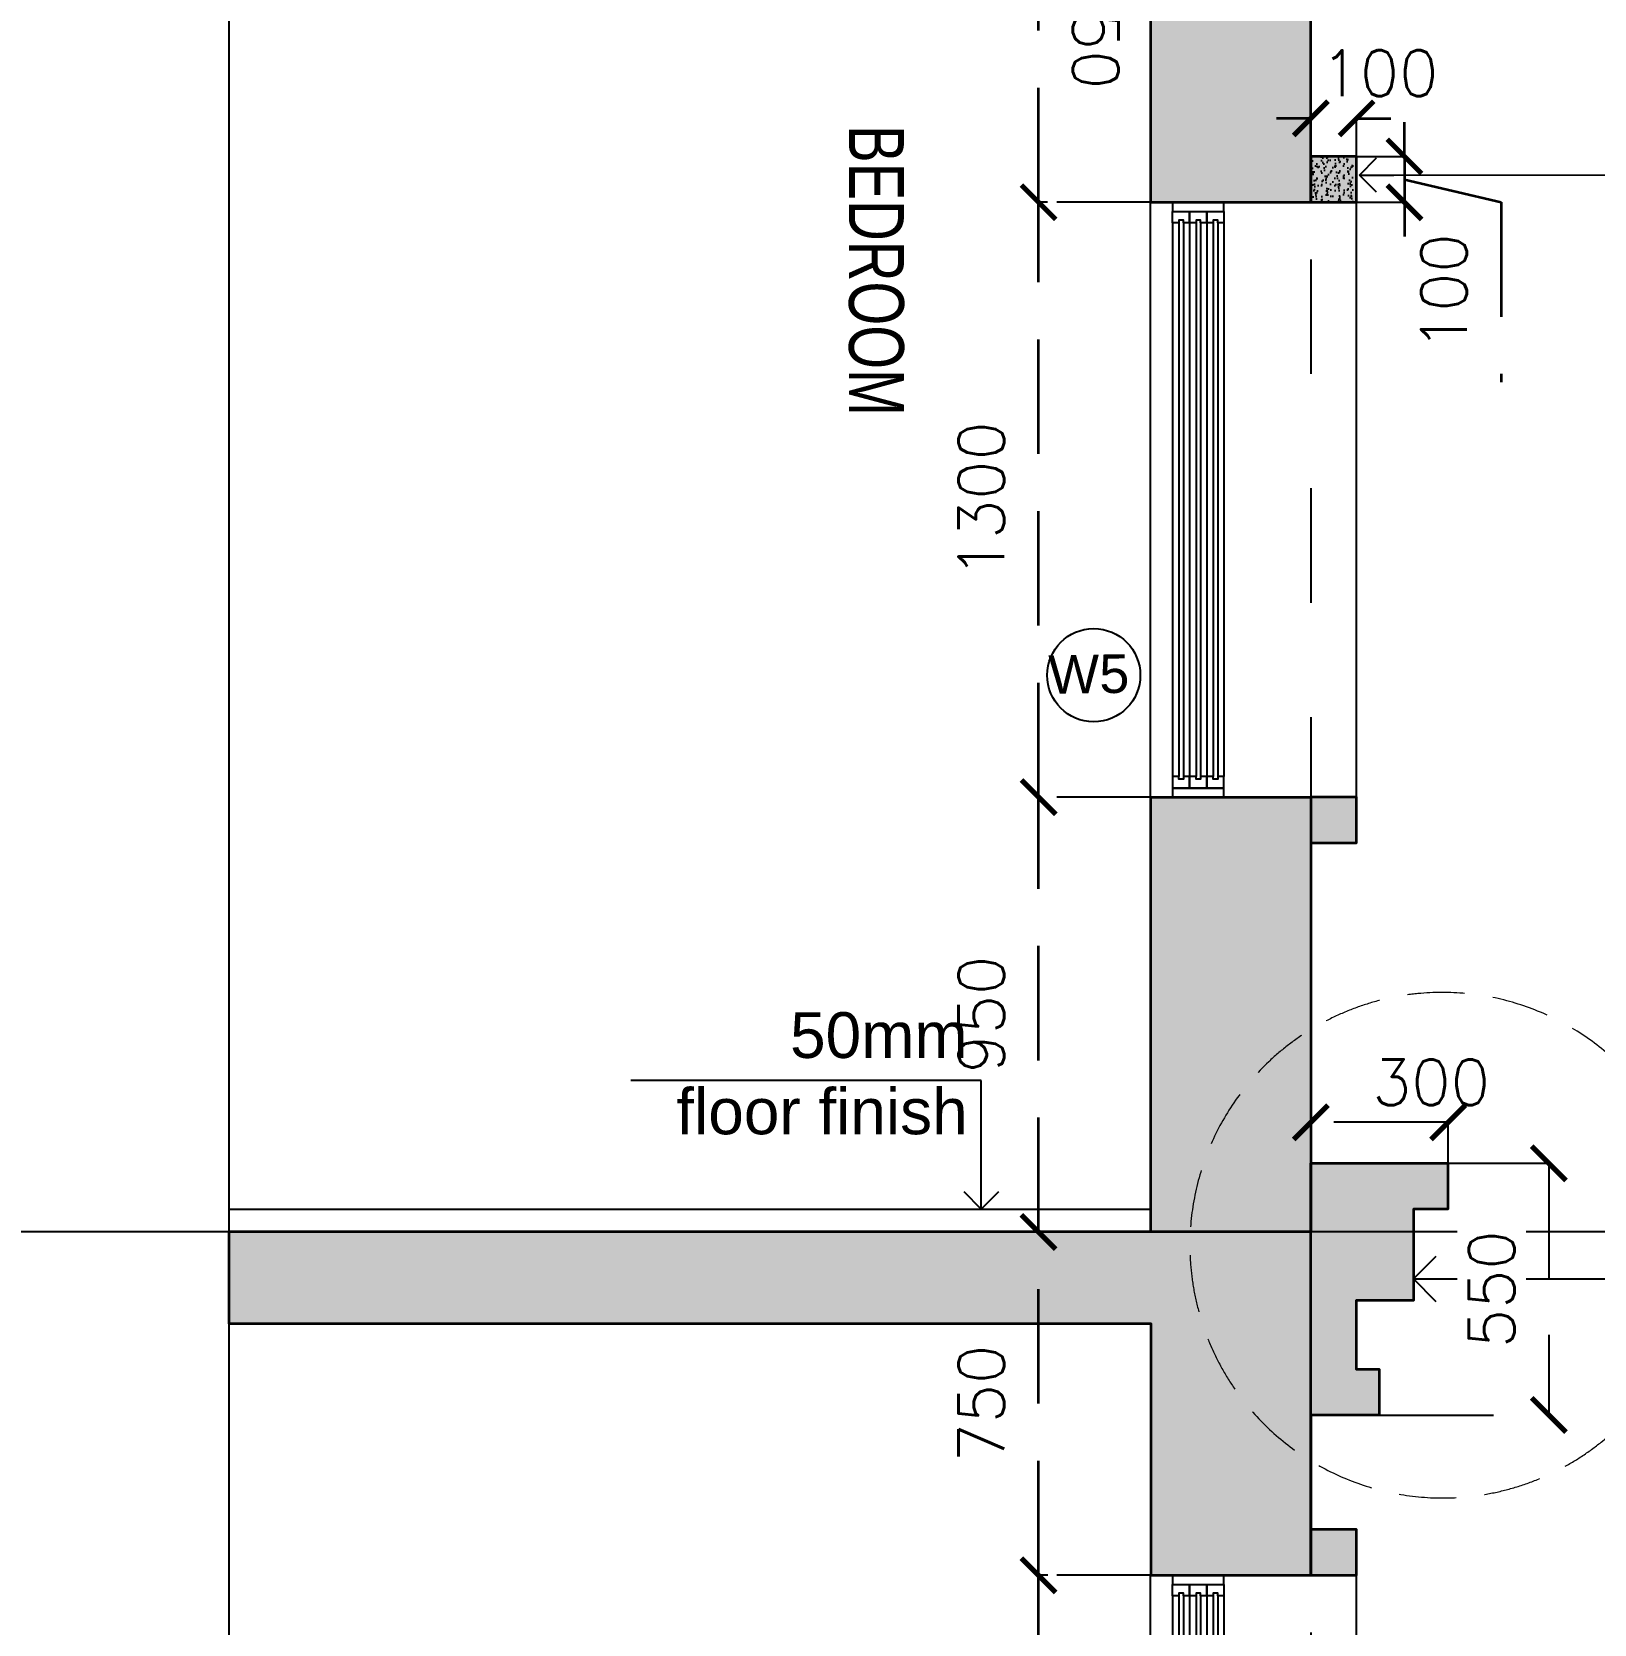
# Model space of a CAD drawing. Header units: millimetres. Extents: x 1066295 to 1300022, y -5734212 to -5454663.
# Drawn here: x 1225820 to 1229234, y -5671850 to -5668371 of the extents above; entities that cross this region are included whole.
import ezdxf
from ezdxf.enums import TextEntityAlignment as Align

# ---------------------------------------------------------------- set-up
doc = ezdxf.new("R2010")
doc.units = ezdxf.units.MM
doc.header["$LTSCALE"] = 1000
doc.header["$MEASUREMENT"] = 0
for name, pattern in [('AUDIT_D_120904163729-0', [0]), ('T9_PROFILE SECTIONS$0$HIDDEN', [0.375, 0.25, -0.125]), ('T9_PROFILE SECTIONS$0$HIDDEN2', [0.1875, 0.125, -0.0625]), ('T9_PROFILE SECTIONS$0$T10(T7 IS SIMILAR BUT MIRROR) - DIMENSION & TEXTING$0$HIDDEN', [0.375, 0.25, -0.125]), ('T9_PROFILE SECTIONS$0$T8_PROFILE SECTIONS$0$AUDIT_D_120904163729-0', [0]), ('T9_PROFILE SECTIONS$0$T8_PROFILE SECTIONS$0$HIDDEN', [0.375, 0.25, -0.125]), ('T9_PROFILE SECTIONS$0$T8_PROFILE SECTIONS$0$PHANTOM2', [1.25, 0.625, -0.125, 0.125, -0.125, 0.125, -0.125])]:
    doc.linetypes.add(name, pattern=pattern)
doc.layers.get('0').update_dxf_attribs({"linetype": 'AUDIT_D_120904163729-0'})
for name, color, linetype, lineweight in [('T9_PROFILE SECTIONS$0$A-DIMENSION', 2, 'Continuous', 35), ('T9_PROFILE SECTIONS$0$R0-18-10-2014-T1-1st Podium Floor Plan$0$Text', 7, 'Continuous', 0), ('T9_PROFILE SECTIONS$0$T8_PROFILE SECTIONS$0$A-DIMENSION', 2, 'Continuous', 35), ('T9_PROFILE SECTIONS$0$T8_PROFILE SECTIONS$0$A-SLAB', 3, 'Continuous', 35), ('T9_PROFILE SECTIONS$0$T8_PROFILE SECTIONS$0$a-Text', 4, 'Continuous', 0), ('T9_PROFILE SECTIONS$0$T8_PROFILE SECTIONS$0$R0-18-10-2014-T1-1st Podium Floor Plan$0$Text', 7, 'Continuous', 0)]:
    doc.layers.add(name, color=color, linetype=linetype, lineweight=lineweight)
for name, color, linetype in [('T9_PROFILE SECTIONS$0$LEVEL', 7, 'Continuous'), ('T9_PROFILE SECTIONS$0$T10(T7 IS SIMILAR BUT MIRROR) - DIMENSION & TEXTING$0$A-DIMENSIONS', 2, 'T9_PROFILE SECTIONS$0$T10(T7 IS SIMILAR BUT MIRROR) - DIMENSION & TEXTING$0$HIDDEN'), ('T9_PROFILE SECTIONS$0$T8_PROFILE SECTIONS$0$A-BUILDING LINE TURNS HERE', 252, 'T9_PROFILE SECTIONS$0$T8_PROFILE SECTIONS$0$PHANTOM2'), ('T9_PROFILE SECTIONS$0$T8_PROFILE SECTIONS$0$a-ele', 8, 'Continuous'), ('T9_PROFILE SECTIONS$0$T8_PROFILE SECTIONS$0$a-window', 5, 'Continuous'), ('T9_PROFILE SECTIONS$0$T8_PROFILE SECTIONS$0$F.F.L', 36, 'Continuous'), ('T9_PROFILE SECTIONS$0$T8_PROFILE SECTIONS$0$HATCH 150', 8, 'Continuous'), ('T9_PROFILE SECTIONS$0$T8_PROFILE SECTIONS$0$Leader', 2, 'T9_PROFILE SECTIONS$0$T8_PROFILE SECTIONS$0$AUDIT_D_120904163729-0'), ('T9_PROFILE SECTIONS$0$T8_PROFILE SECTIONS$0$TEXT ROOM', 7, 'Continuous'), ('T9_PROFILE SECTIONS$0$T8_PROFILE SECTIONS$0$TYPICAL UNITS$0$a-door-no', 104, 'Continuous')]:
    doc.layers.add(name, color=color, linetype=linetype)
doc.styles.add('T9_PROFILE SECTIONS$0$Romans 1', font='romans.shx', dxfattribs={"height": 100})
doc.styles.add('T9_PROFILE SECTIONS$0$T8_PROFILE SECTIONS$0$ARIAL ARROW', font='arial.ttf')
doc.styles.add('T9_PROFILE SECTIONS$0$T8_PROFILE SECTIONS$0$Romans 1', font='romans.shx', dxfattribs={"height": 100})
doc.styles.add('T9_PROFILE SECTIONS$0$T8_PROFILE SECTIONS$0$RSP_TXT 500', font='swisscl.ttf', dxfattribs={"height": 250})
doc.styles.add('T9_PROFILE SECTIONS$0$T8_PROFILE SECTIONS$0$TYPICAL UNITS$0$LODHA STANDERD', font='sanss___.ttf')
doc.dimstyles.new('T9_PROFILE SECTIONS$0$ALPINE S', dxfattribs={"dimscale": 0, "dimtxt": 100, "dimasz": 75, "dimexe": 0, "dimexo": 0, "dimgap": 75, "dimtad": 1, "dimdec": 0, "dimzin": 0, "dimdsep": 46, "dimtxsty": 'T9_PROFILE SECTIONS$0$Romans 1', "dimblk": 'T9_PROFILE SECTIONS$0$_ArchTick', "dimcen": 0.09, "dimclrd": 256, "dimclre": 256, "dimclrt": 7, "dimadec": 0, "dimazin": 0, "dimtfac": 1, "dimtdec": 0, "dimtofl": 0, "dimtmove": 1, "dimatfit": 0, "dimldrblk": 'T9_PROFILE SECTIONS$0$_Open90', "dimfxl": 1, "dimtolj": 1, "dimtzin": 0, "dimarcsym": 0})
doc.dimstyles.new('T9_PROFILE SECTIONS$0$T8_PROFILE SECTIONS$0$ALPINE S', dxfattribs={"dimscale": 0, "dimtxt": 100, "dimasz": 75, "dimexe": 0, "dimexo": 0, "dimgap": 75, "dimtad": 1, "dimdec": 0, "dimzin": 0, "dimdsep": 46, "dimtxsty": 'T9_PROFILE SECTIONS$0$T8_PROFILE SECTIONS$0$Romans 1', "dimblk": 'T9_PROFILE SECTIONS$0$T8_PROFILE SECTIONS$0$_ArchTick', "dimcen": 0.09, "dimclrd": 256, "dimclre": 256, "dimclrt": 7, "dimadec": 0, "dimazin": 0, "dimtfac": 1, "dimtdec": 0, "dimtofl": 0, "dimtmove": 1, "dimatfit": 0, "dimldrblk": 'T9_PROFILE SECTIONS$0$T8_PROFILE SECTIONS$0$_Open90', "dimfxl": 1, "dimtolj": 1, "dimtzin": 0, "dimarcsym": 0})

# ---------------------------------------------------------------- blocks, each defined once
blk = doc.blocks.new('T9_PROFILE SECTIONS$0$A$C04612184')
at = {"layer": 'T9_PROFILE SECTIONS$0$LEVEL', "color": 8, "linetype": 'T9_PROFILE SECTIONS$0$HIDDEN2', "ltscale": 5}
blk.add_line((89.8181, 20.915), (-67.8271, 20.915), dxfattribs=at)
blk = doc.blocks.new('T9_PROFILE SECTIONS$0$T8_PROFILE SECTIONS$0$_ArchTick')
at = {"color": 0, "linetype": 'ByBlock', "const_width": 0.15}
blk.add_lwpolyline([(-0.5, -0.5), (0.5, 0.5)], dxfattribs=at)
blk = doc.blocks.new('T9_PROFILE SECTIONS$0$T8_PROFILE SECTIONS$0$A$C70077D06')
at = {"layer": 'T9_PROFILE SECTIONS$0$T8_PROFILE SECTIONS$0$a-ele', "elevation": 0}
blk.add_lwpolyline([(-160.1, 0), (-160.1, 1300)], dxfattribs=at)
at = {"layer": 'T9_PROFILE SECTIONS$0$T8_PROFILE SECTIONS$0$a-window', "color": 1}
for p, q in [((-112.5, 1255), (-112.5, 45, 0)), ((-75, 1255), (-75, 45, 0)), ((-75, 1255), (-75, 45, 0)), ((-37.5, 1255), (-37.5, 45, 0))]:
    blk.add_line(p, q, dxfattribs=at)
at = {"layer": 'T9_PROFILE SECTIONS$0$T8_PROFILE SECTIONS$0$a-window', "color": 5}
for p, q in [((-98.3, 1255), (-98.3, 45, 0)), ((-88.3, 1255), (-88.3, 45, 0)), ((-60.8, 1255), (-60.8, 45, 0)), ((-50.8, 1255), (-50.8, 45, 0))]:
    blk.add_line(p, q, dxfattribs=at)
at = {"layer": 'T9_PROFILE SECTIONS$0$T8_PROFILE SECTIONS$0$a-window', "color": 250}
for p, q in [((-23.3, 1255), (-23.3, 45, 0)), ((-13.3, 1255), (-13.3, 45, 0)), ((0, 1255), (0, 45, 0))]:
    blk.add_line(p, q, dxfattribs=at)
at = {"layer": 'T9_PROFILE SECTIONS$0$T8_PROFILE SECTIONS$0$a-window', "color": 4}
for points in [[(0, 1280), (0, 1300), (-112.5, 1300), (-112.5, 1280)], [(-98.3, 1255), (-112.5, 1255), (-112.5, 1280), (-75, 1280), (-75, 1255), (-88.3, 1255), (-88.3, 1261), (-98.3, 1261)], [(-60.8, 1255), (-75, 1255), (-75, 1280), (-37.5, 1280), (-37.5, 1255), (-50.8, 1255), (-50.8, 1261), (-60.8, 1261)], [(-23.3, 1255), (-37.5, 1255), (-37.5, 1280), (0, 1280), (0, 1255), (-13.3, 1255), (-13.3, 1261), (-23.3, 1261)], [(-98.3, 45), (-112.5, 45), (-112.5, 20), (-75, 20), (-75, 45), (-88.3, 45), (-88.3, 39), (-98.3, 39)], [(-60.8, 45), (-75, 45), (-75, 20), (-37.5, 20), (-37.5, 45), (-50.8, 45), (-50.8, 39), (-60.8, 39)], [(-23.3, 45), (-37.5, 45), (-37.5, 20), (0, 20), (0, 45), (-13.3, 45), (-13.3, 39), (-23.3, 39)], [(0, 0), (0, 20), (-112.5, 20), (-112.5, 0)]]:
    blk.add_lwpolyline(points, close=True, dxfattribs=at)
blk = doc.blocks.new('*D418')
at = {"layer": 'T9_PROFILE SECTIONS$0$T8_PROFILE SECTIONS$0$A-DIMENSION', "linetype": 'T9_PROFILE SECTIONS$0$T8_PROFILE SECTIONS$0$HIDDEN', "lineweight": -2, "transparency": 16777216}
for p, q in [((2204.4, -79800), (1769.4, -79800)), ((2164.4, -80550), (1769.4, -80550))]:
    blk.add_line(p, q, dxfattribs=at)
at = {"layer": 'T9_PROFILE SECTIONS$0$T8_PROFILE SECTIONS$0$A-DIMENSION', "linetype": 'T9_PROFILE SECTIONS$0$T8_PROFILE SECTIONS$0$HIDDEN', "transparency": 16777216}
blk.add_line((1769.4, -80550), (1769.4, -79800), dxfattribs=at)
at = {"layer": 'T9_PROFILE SECTIONS$0$T8_PROFILE SECTIONS$0$A-DIMENSION', "linetype": 'ByBlock', "transparency": 16777216, "xscale": 75, "yscale": 75, "zscale": 75}
for p, rotation in [((1769.4, -79800), 90), ((1769.4, -80550), 270)]:
    blk.add_blockref('T9_PROFILE SECTIONS$0$T8_PROFILE SECTIONS$0$_ArchTick', p, dxfattribs=dict(at, rotation=rotation))
at = {"layer": 'T9_PROFILE SECTIONS$0$T8_PROFILE SECTIONS$0$A-DIMENSION', "color": 7, "linetype": 'ByBlock', "transparency": 16777216, "insert": (1644.4, -80175), "char_height": 100, "attachment_point": 5, "rotation": 90, "style": 'T9_PROFILE SECTIONS$0$T8_PROFILE SECTIONS$0$Romans 1'}
blk.add_mtext('\\A1;750', dxfattribs=at)
blk = doc.blocks.new('T9_PROFILE SECTIONS$0$T8_PROFILE SECTIONS$0$_Open90')
at = {"color": 0, "linetype": 'ByBlock', "lineweight": -2}
for p, q in [((-0.5, 0.5), (0, 0)), ((0, 0), (-1, 0)), ((0, 0), (-0.5, -0.5))]:
    blk.add_line(p, q, dxfattribs=at)
blk = doc.blocks.new('*D419')
at = {"layer": 'T9_PROFILE SECTIONS$0$T8_PROFILE SECTIONS$0$A-DIMENSION', "linetype": 'T9_PROFILE SECTIONS$0$T8_PROFILE SECTIONS$0$HIDDEN', "lineweight": -2, "transparency": 16777216}
for p, q in [((2059.7, -78850), (1769.4, -78850)), ((1914.6, -79800), (1769.4, -79800))]:
    blk.add_line(p, q, dxfattribs=at)
at = {"layer": 'T9_PROFILE SECTIONS$0$T8_PROFILE SECTIONS$0$A-DIMENSION', "linetype": 'T9_PROFILE SECTIONS$0$T8_PROFILE SECTIONS$0$HIDDEN', "transparency": 16777216}
blk.add_line((1769.4, -79800), (1769.4, -78850), dxfattribs=at)
at = {"layer": 'T9_PROFILE SECTIONS$0$T8_PROFILE SECTIONS$0$A-DIMENSION', "linetype": 'ByBlock', "transparency": 16777216, "xscale": 75, "yscale": 75, "zscale": 75}
for p, rotation in [((1769.4, -78850), 90), ((1769.4, -79800), 270)]:
    blk.add_blockref('T9_PROFILE SECTIONS$0$T8_PROFILE SECTIONS$0$_ArchTick', p, dxfattribs=dict(at, rotation=rotation))
at = {"layer": 'T9_PROFILE SECTIONS$0$T8_PROFILE SECTIONS$0$A-DIMENSION', "color": 7, "linetype": 'ByBlock', "transparency": 16777216, "insert": (1644.4, -79325), "char_height": 100, "attachment_point": 5, "rotation": 90, "style": 'T9_PROFILE SECTIONS$0$T8_PROFILE SECTIONS$0$Romans 1'}
blk.add_mtext('\\A1;950', dxfattribs=at)
blk = doc.blocks.new('*D420')
at = {"layer": 'T9_PROFILE SECTIONS$0$T8_PROFILE SECTIONS$0$A-DIMENSION', "linetype": 'T9_PROFILE SECTIONS$0$T8_PROFILE SECTIONS$0$HIDDEN', "lineweight": -2, "transparency": 16777216}
for p, q in [((2059.7, -77550.1), (1769.4, -77550.1)), ((2059.7, -78850), (1769.4, -78850))]:
    blk.add_line(p, q, dxfattribs=at)
at = {"layer": 'T9_PROFILE SECTIONS$0$T8_PROFILE SECTIONS$0$A-DIMENSION', "linetype": 'T9_PROFILE SECTIONS$0$T8_PROFILE SECTIONS$0$HIDDEN', "transparency": 16777216}
blk.add_line((1769.4, -78850), (1769.4, -77550.1), dxfattribs=at)
at = {"layer": 'T9_PROFILE SECTIONS$0$T8_PROFILE SECTIONS$0$A-DIMENSION', "linetype": 'ByBlock', "transparency": 16777216, "xscale": 75, "yscale": 75, "zscale": 75}
for p, rotation in [((1769.4, -77550.1), 90), ((1769.4, -78850), 270)]:
    blk.add_blockref('T9_PROFILE SECTIONS$0$T8_PROFILE SECTIONS$0$_ArchTick', p, dxfattribs=dict(at, rotation=rotation))
at = {"layer": 'T9_PROFILE SECTIONS$0$T8_PROFILE SECTIONS$0$A-DIMENSION', "color": 7, "linetype": 'ByBlock', "transparency": 16777216, "insert": (1644.4, -78200.1), "char_height": 100, "attachment_point": 5, "rotation": 90, "style": 'T9_PROFILE SECTIONS$0$T8_PROFILE SECTIONS$0$Romans 1'}
blk.add_mtext('\\A1;1300', dxfattribs=at)
blk = doc.blocks.new('*D423')
at = {"layer": 'T9_PROFILE SECTIONS$0$T8_PROFILE SECTIONS$0$A-DIMENSION', "linetype": 'T9_PROFILE SECTIONS$0$T8_PROFILE SECTIONS$0$HIDDEN', "lineweight": -2, "transparency": 16777216}
for p, q in [((2059.7, -80550.1), (1769.4, -80550.1)), ((2059.7, -81850), (1769.4, -81850))]:
    blk.add_line(p, q, dxfattribs=at)
at = {"layer": 'T9_PROFILE SECTIONS$0$T8_PROFILE SECTIONS$0$A-DIMENSION', "linetype": 'T9_PROFILE SECTIONS$0$T8_PROFILE SECTIONS$0$HIDDEN', "transparency": 16777216}
blk.add_line((1769.4, -81850), (1769.4, -80550.1), dxfattribs=at)
at = {"layer": 'T9_PROFILE SECTIONS$0$T8_PROFILE SECTIONS$0$A-DIMENSION', "linetype": 'ByBlock', "transparency": 16777216, "xscale": 75, "yscale": 75, "zscale": 75}
for p, rotation in [((1769.4, -80550.1), 90), ((1769.4, -81850), 270)]:
    blk.add_blockref('T9_PROFILE SECTIONS$0$T8_PROFILE SECTIONS$0$_ArchTick', p, dxfattribs=dict(at, rotation=rotation))
at = {"layer": 'T9_PROFILE SECTIONS$0$T8_PROFILE SECTIONS$0$A-DIMENSION', "color": 7, "linetype": 'ByBlock', "transparency": 16777216, "insert": (1644.4, -81200.1), "char_height": 100, "attachment_point": 5, "rotation": 90, "style": 'T9_PROFILE SECTIONS$0$T8_PROFILE SECTIONS$0$Romans 1'}
blk.add_mtext('\\A1;1300', dxfattribs=at)
blk = doc.blocks.new('*D400')
at = {"layer": 'T9_PROFILE SECTIONS$0$T8_PROFILE SECTIONS$0$A-DIMENSION', "linetype": 'T9_PROFILE SECTIONS$0$T8_PROFILE SECTIONS$0$HIDDEN', "lineweight": -2, "transparency": 16777216}
for p, q in [((1129623.7, -5486815.3), (1129188.8, -5486815.3)), ((1129583.7, -5487565.3), (1129188.8, -5487565.3))]:
    blk.add_line(p, q, dxfattribs=at)
at = {"layer": 'T9_PROFILE SECTIONS$0$T8_PROFILE SECTIONS$0$A-DIMENSION', "linetype": 'T9_PROFILE SECTIONS$0$T8_PROFILE SECTIONS$0$HIDDEN', "transparency": 16777216}
blk.add_line((1129188.8, -5487565.3), (1129188.8, -5486815.3), dxfattribs=at)
at = {"layer": 'T9_PROFILE SECTIONS$0$T8_PROFILE SECTIONS$0$A-DIMENSION', "linetype": 'ByBlock', "transparency": 16777216, "xscale": 75, "yscale": 75, "zscale": 75}
for p, rotation in [((1129188.8, -5486815.3), 90), ((1129188.8, -5487565.3), 270)]:
    blk.add_blockref('T9_PROFILE SECTIONS$0$T8_PROFILE SECTIONS$0$_ArchTick', p, dxfattribs=dict(at, rotation=rotation))
at = {"layer": 'T9_PROFILE SECTIONS$0$T8_PROFILE SECTIONS$0$A-DIMENSION', "color": 7, "linetype": 'ByBlock', "transparency": 16777216, "insert": (1129313.8, -5487190.3), "char_height": 100, "attachment_point": 5, "rotation": 270, "style": 'T9_PROFILE SECTIONS$0$T8_PROFILE SECTIONS$0$Romans 1'}
blk.add_mtext('\\A1;750', dxfattribs=at)
blk = doc.blocks.new('T9_PROFILE SECTIONS$0$_ArchTick')
at = {"color": 0, "linetype": 'ByBlock', "const_width": 0.15}
blk.add_lwpolyline([(-0.5, -0.5), (0.5, 0.5)], dxfattribs=at)
blk = doc.blocks.new('*D405')
at = {"layer": 'T9_PROFILE SECTIONS$0$A-DIMENSION', "linetype": 'T9_PROFILE SECTIONS$0$HIDDEN', "transparency": 16777216}
for p, q in [((1129988.3, -5487465.3), (1129988.3, -5487390.3)), ((1129988.3, -5487465.3), (1129988.3, -5487565.3)), ((1129988.3, -5487515.3), (1130199.6, -5487565.5)), ((1129988.3, -5487565.3), (1129988.3, -5487640.3)), ((1130199.6, -5487565.5), (1130199.6, -5487958.3))]:
    blk.add_line(p, q, dxfattribs=at)
at = {"layer": 'T9_PROFILE SECTIONS$0$A-DIMENSION', "linetype": 'T9_PROFILE SECTIONS$0$HIDDEN', "lineweight": -2, "transparency": 16777216}
for p, q in [((1129883.7, -5487465.3), (1129988.3, -5487465.3)), ((1129883.7, -5487565.3), (1129988.3, -5487565.3))]:
    blk.add_line(p, q, dxfattribs=at)
at = {"layer": 'T9_PROFILE SECTIONS$0$A-DIMENSION', "linetype": 'ByBlock', "transparency": 16777216, "xscale": 75, "yscale": 75, "zscale": 75}
for p, rotation in [((1129988.3, -5487465.3), 270), ((1129988.3, -5487565.3), 90)]:
    blk.add_blockref('T9_PROFILE SECTIONS$0$_ArchTick', p, dxfattribs=dict(at, rotation=rotation))
at = {"layer": 'T9_PROFILE SECTIONS$0$A-DIMENSION', "color": 7, "linetype": 'ByBlock', "transparency": 16777216, "insert": (1130074.6, -5487761.9), "char_height": 100, "attachment_point": 5, "rotation": 90, "style": 'T9_PROFILE SECTIONS$0$Romans 1'}
blk.add_mtext('\\A1;100', dxfattribs=at)
blk = doc.blocks.new('T9_PROFILE SECTIONS$0$_Open90')
at = {"color": 0, "linetype": 'ByBlock', "lineweight": -2}
for p, q in [((-0.5, 0.5), (0, 0)), ((0, 0), (-1, 0)), ((0, 0), (-0.5, -0.5))]:
    blk.add_line(p, q, dxfattribs=at)
blk = doc.blocks.new('*D406')
at = {"layer": 'T9_PROFILE SECTIONS$0$A-DIMENSION', "linetype": 'T9_PROFILE SECTIONS$0$HIDDEN', "transparency": 16777216}
for p, q in [((1129783.7, -5487382.2), (1129708.7, -5487382.2)), ((1129883.7, -5487382.2), (1129958.7, -5487382.2))]:
    blk.add_line(p, q, dxfattribs=at)
at = {"layer": 'T9_PROFILE SECTIONS$0$A-DIMENSION', "linetype": 'T9_PROFILE SECTIONS$0$HIDDEN', "lineweight": -2, "transparency": 16777216}
for p, q in [((1129783.7, -5487479.9), (1129783.7, -5487382.2)), ((1129883.7, -5487479.9), (1129883.7, -5487382.2))]:
    blk.add_line(p, q, dxfattribs=at)
at = {"layer": 'T9_PROFILE SECTIONS$0$A-DIMENSION', "linetype": 'ByBlock', "transparency": 16777216, "xscale": 75, "yscale": 75, "zscale": 75}
blk.add_blockref('T9_PROFILE SECTIONS$0$_ArchTick', (1129783.7, -5487382.2), dxfattribs=at)
at = {"layer": 'T9_PROFILE SECTIONS$0$A-DIMENSION', "linetype": 'ByBlock', "transparency": 16777216, "xscale": 75, "yscale": 75, "zscale": 75, "rotation": 180}
blk.add_blockref('T9_PROFILE SECTIONS$0$_ArchTick', (1129883.7, -5487382.2), dxfattribs=at)
at = {"layer": 'T9_PROFILE SECTIONS$0$A-DIMENSION', "color": 7, "linetype": 'ByBlock', "transparency": 16777216, "insert": (1129933.8, -5487283.3), "char_height": 100, "attachment_point": 5, "style": 'T9_PROFILE SECTIONS$0$Romans 1'}
blk.add_mtext('\\A1;100', dxfattribs=at)
blk = doc.blocks.new('*D424')
at = {"layer": 'T9_PROFILE SECTIONS$0$T10(T7 IS SIMILAR BUT MIRROR) - DIMENSION & TEXTING$0$A-DIMENSIONS', "linetype": 'T9_PROFILE SECTIONS$0$HIDDEN', "lineweight": -2, "transparency": 16777216}
for p, q in [((2364.4, -79650), (2364.4, -79560.4)), ((2664.5, -79650), (2664.5, -79560.4))]:
    blk.add_line(p, q, dxfattribs=at)
at = {"layer": 'T9_PROFILE SECTIONS$0$T10(T7 IS SIMILAR BUT MIRROR) - DIMENSION & TEXTING$0$A-DIMENSIONS', "lineweight": -2, "transparency": 16777216}
blk.add_line((2664.5, -79560.4), (2364.4, -79560.4), dxfattribs=at)
at = {"layer": 'T9_PROFILE SECTIONS$0$T10(T7 IS SIMILAR BUT MIRROR) - DIMENSION & TEXTING$0$A-DIMENSIONS', "linetype": 'ByBlock', "lineweight": -2, "transparency": 16777216, "xscale": 75, "yscale": 75, "zscale": 75, "rotation": 180}
blk.add_blockref('T9_PROFILE SECTIONS$0$_ArchTick', (2364.4, -79560.4), dxfattribs=at)
at = {"layer": 'T9_PROFILE SECTIONS$0$T10(T7 IS SIMILAR BUT MIRROR) - DIMENSION & TEXTING$0$A-DIMENSIONS', "color": 7, "linetype": 'ByBlock', "transparency": 16777216, "insert": (2627, -79472.9), "char_height": 100, "attachment_point": 5, "style": 'T9_PROFILE SECTIONS$0$Romans 1', "bg_fill": 3, "box_fill_scale": 1.25, "bg_fill_color": 256, "bg_fill_true_color": 13158600, "bg_fill_transparency": 0}
blk.add_mtext('\\A1;300', dxfattribs=at)
at = {"layer": 'T9_PROFILE SECTIONS$0$T10(T7 IS SIMILAR BUT MIRROR) - DIMENSION & TEXTING$0$A-DIMENSIONS', "linetype": 'ByBlock', "lineweight": -2, "transparency": 16777216, "xscale": 75, "yscale": 75, "zscale": 75}
blk.add_blockref('T9_PROFILE SECTIONS$0$_ArchTick', (2664.5, -79560.4), dxfattribs=at)
blk = doc.blocks.new('*D425')
at = {"layer": 'T9_PROFILE SECTIONS$0$T10(T7 IS SIMILAR BUT MIRROR) - DIMENSION & TEXTING$0$A-DIMENSIONS', "linetype": 'T9_PROFILE SECTIONS$0$HIDDEN', "lineweight": -2, "transparency": 16777216}
for p, q in [((2663.5, -79650), (2884.4, -79650)), ((2513.5, -80200), (2884.4, -80200))]:
    blk.add_line(p, q, dxfattribs=at)
at = {"layer": 'T9_PROFILE SECTIONS$0$T10(T7 IS SIMILAR BUT MIRROR) - DIMENSION & TEXTING$0$A-DIMENSIONS', "lineweight": -2, "transparency": 16777216}
blk.add_line((2884.4, -79650), (2884.4, -80200), dxfattribs=at)
at = {"layer": 'T9_PROFILE SECTIONS$0$T10(T7 IS SIMILAR BUT MIRROR) - DIMENSION & TEXTING$0$A-DIMENSIONS', "linetype": 'ByBlock', "lineweight": -2, "transparency": 16777216, "xscale": 75, "yscale": 75, "zscale": 75}
for p, rotation in [((2884.4, -79650), 90), ((2884.4, -80200), 270)]:
    blk.add_blockref('T9_PROFILE SECTIONS$0$_ArchTick', p, dxfattribs=dict(at, rotation=rotation))
at = {"layer": 'T9_PROFILE SECTIONS$0$T10(T7 IS SIMILAR BUT MIRROR) - DIMENSION & TEXTING$0$A-DIMENSIONS', "color": 7, "linetype": 'ByBlock', "transparency": 16777216, "insert": (2759.4, -79925), "char_height": 100, "attachment_point": 5, "rotation": 90, "style": 'T9_PROFILE SECTIONS$0$Romans 1', "bg_fill": 3, "box_fill_scale": 1.25, "bg_fill_color": 256, "bg_fill_true_color": 13158600, "bg_fill_transparency": 0}
blk.add_mtext('\\A1;550', dxfattribs=at)
blk = doc.blocks.new('T9_PROFILE SECTIONS$0$T8_PROFILE SECTIONS$0$TYPICAL UNITS$0$B-flat-33')
at = {"layer": 'T9_PROFILE SECTIONS$0$T8_PROFILE SECTIONS$0$TYPICAL UNITS$0$a-door-no'}
blk.add_ellipse((14107.6, 1401.5), major_axis=(0, -181), ratio=0.999989, dxfattribs=at)
at = {"layer": 'T9_PROFILE SECTIONS$0$T8_PROFILE SECTIONS$0$TYPICAL UNITS$0$a-door-no', "style": 'T9_PROFILE SECTIONS$0$T8_PROFILE SECTIONS$0$TYPICAL UNITS$0$LODHA STANDERD', "oblique": 0.00002, "width": 0.999989}
blk.add_attdef('OP1', text='', height=150, rotation=0.75922, dxfattribs=at).set_placement((14117, 1331.6), align=Align.CENTER)
blk = doc.blocks.new('T9_PROFILE SECTIONS$0$T8_PROFILE SECTIONS$0$MM')
at = {"layer": 'T9_PROFILE SECTIONS$0$T8_PROFILE SECTIONS$0$HATCH 150'}
h = blk.add_hatch(color=8, dxfattribs=at)
h.dxf.hatch_style = 1
h.paths.add_polyline_path([(1127419.4, -5486815.3), (1127419.4, -5487015.3), (1129433.7, -5487015.3), (1129433.7, -5487565.3), (1129783.7, -5487565.3), (1129783.7, -5487465.3), (1129783.7, -5486815.3)])
h = blk.add_hatch(dxfattribs=at)
h.set_pattern_fill('AR-SAND', color=8, scale=10, angle=90)
h.set_pattern_definition([(127.5, (-97770.03, 175779.79), (-19.26823769, -0.62993358), [0, -15.2, 0, -17, 0, -16.25]), (97.5, (-97770.03, 175779.79), (-28.22146065, 17.69776705), [0, -8.2, 0, -13.7, 0, -5.25]), (57.5, (-97770.03, 175767.49), (-0.056590535, 31.141418618), [0, -5, 0, -18, 0, -23.5]), (47.5, (-97770.03, 175767.49), (-8.77675565, 30.06126605), [0, -2.5, 0, -11.8, 0, -13.5])])
h.paths.add_polyline_path([(1129783.7, -5487565.3), (1129883.7, -5487565.3), (1129883.7, -5487465.3), (1129783.7, -5487465.3)])
at = {"layer": 'T9_PROFILE SECTIONS$0$T8_PROFILE SECTIONS$0$A-SLAB', "linetype": 'ByBlock'}
for points in [[(1127419.4, -5486815.3), (1127419.4, -5487015.3), (1129433.7, -5487015.3), (1129433.7, -5487565.3), (1129783.7, -5487565.3), (1129783.7, -5487465.3), (1129783.7, -5487465.3), (1129783.7, -5486815.3)], [(1129783.7, -5487565.3), (1129883.7, -5487565.3), (1129883.7, -5487465.3), (1129783.7, -5487465.3)]]:
    blk.add_lwpolyline(points, close=True, dxfattribs=at)
at = {"layer": 'T9_PROFILE SECTIONS$0$A-DIMENSION', "linetype": 'ByBlock'}
dim = blk.add_linear_dim(base=(1129783.7, -5487382.2), p1=(1129883.7, -5487479.9), p2=(1129783.7, -5487479.9), dimstyle='T9_PROFILE SECTIONS$0$ALPINE S', override={"dimscale": 1, "dimfxl": 5, "dimlwd": 65535, "dimarcsym": 1}, dxfattribs=at)
dim.commit()
dim.dimension.update_dxf_attribs({"geometry": '*D406', "text_midpoint": (1129933.8, -5487408.3), "dimtype": 128})
dim = blk.add_linear_dim(base=(1129988.3, -5487565.3), p1=(1129883.7, -5487465.3), p2=(1129883.7, -5487565.3), angle=90, dimstyle='T9_PROFILE SECTIONS$0$ALPINE S', override={"dimscale": 1, "dimfxl": 5, "dimlwd": 65535, "dimarcsym": 1}, dxfattribs=at)
dim.commit()
dim.dimension.update_dxf_attribs({"geometry": '*D405', "text_midpoint": (1130199.6, -5487640.5), "dimtype": 128})
at = {"layer": 'T9_PROFILE SECTIONS$0$T8_PROFILE SECTIONS$0$A-DIMENSION', "linetype": 'ByBlock'}
dim = blk.add_linear_dim(base=(1129188.8, -5486815.3), p1=(1129583.7, -5487565.3), p2=(1129623.7, -5486815.3), angle=90, dimstyle='T9_PROFILE SECTIONS$0$T8_PROFILE SECTIONS$0$ALPINE S', override={"dimscale": 1, "dimfxl": 5, "dimlwd": 65535, "dimarcsym": 1}, dxfattribs=at)
dim.commit()
dim.dimension.update_dxf_attribs({"geometry": '*D400', "text_midpoint": (1129313.8, -5487190.3)})
at = {"layer": 'T9_PROFILE SECTIONS$0$T8_PROFILE SECTIONS$0$Leader'}
blk.add_leader([(1129890, -5487506), (1130717.7, -5487505.6), (1131473.1, -5487505.6)], dimstyle='T9_PROFILE SECTIONS$0$T8_PROFILE SECTIONS$0$ALPINE S', override={"dimscale": 1, "dimtad": 0}, dxfattribs=at)
blk = doc.blocks.new('T9_PROFILE SECTIONS$0$A$C3D9C41AD')
at = {"layer": 'T9_PROFILE SECTIONS$0$T8_PROFILE SECTIONS$0$HATCH 150'}
h = blk.add_hatch(dxfattribs=at)
h.set_pattern_fill('AR-SAND', color=8, scale=10, angle=450)
h.set_pattern_definition([(127.5, (-1225189.404, 5591795.015), (-19.26823769, -0.62993358), [0, -15.2, 0, -17, 0, -16.25]), (97.5, (-1225189.404, 5591795.015), (-28.22146065, 17.69776705), [0, -8.2, 0, -13.7, 0, -5.25]), (57.5, (-1225189.404, 5591782.715), (-0.056590535, 31.141418618), [0, -5, 0, -18, 0, -23.5]), (47.5, (-1225189.404, 5591782.715), (-8.77675565, 30.06126605), [0, -2.5, 0, -11.8, 0, -13.5])])
h.paths.add_polyline_path([(2364.4, -77550.1), (2464.4, -77550.1), (2464.4, -77450.1), (2364.4, -77450.1)])
h.paths.add_polyline_path([(2364.4, -78950), (2464.4, -78950), (2464.4, -78850), (2364.4, -78850)])
h = blk.add_hatch(color=8, dxfattribs=at)
h.dxf.hatch_style = 1
h.paths.add_polyline_path([(2364.4, -79800), (2014.4, -79800), (2014.4, -78850), (2364.4, -78850)])
h = blk.add_hatch(dxfattribs=at)
h.set_pattern_fill('AR-SAND', color=8, scale=10, angle=450)
h.set_pattern_definition([(217.5, (-5701199.986, -1541346.889), (0.62993358, -19.26823769), [0, -15.2, 0, -17, 0, -16.25]), (187.5, (-5701199.986, -1541346.89), (-17.69776705, -28.22146065), [0, -8.2, 0, -13.7, 0, -5.25]), (147.5, (-5701187.686, -1541346.889), (-31.141418618, -0.056590535), [0, -5, 0, -18, 0, -23.5]), (137.5, (-5701187.686, -1541346.89), (-30.06126605, -8.77675565), [0, -2.5, 0, -11.8, 0, -13.5])])
h.paths.add_polyline_path([(2364.3, -80200), (2364.4, -80550), (2364.4, -79650), (2663.5, -79650), (2663.5, -79750), (2588.5, -79750), (2588.5, -79950), (2463.5, -79950), (2463.5, -80100), (2513.5, -80100), (2513.5, -80200), (2463.4, -80200)])
h = blk.add_hatch(color=8, dxfattribs=at)
h.dxf.hatch_style = 1
h.paths.add_polyline_path([(0, -79800), (0, -80000), (2014.4, -80000), (2014.4, -80550.1), (2364.4, -80550.1), (2364.4, -80450), (2364.4, -79800)])
h = blk.add_hatch(dxfattribs=at)
h.set_pattern_fill('AR-SAND', color=8, scale=10, angle=450)
h.set_pattern_definition([(127.5, (-1225189.404, 5588795.015), (-19.26823769, -0.62993358), [0, -15.2, 0, -17, 0, -16.25]), (97.5, (-1225189.404, 5588795.015), (-28.22146065, 17.69776705), [0, -8.2, 0, -13.7, 0, -5.25]), (57.5, (-1225189.404, 5588782.715), (-0.056590535, 31.141418618), [0, -5, 0, -18, 0, -23.5]), (47.5, (-1225189.404, 5588782.715), (-8.77675565, 30.06126605), [0, -2.5, 0, -11.8, 0, -13.5])])
h.paths.add_polyline_path([(2364.4, -80550.1), (2464.4, -80550.1), (2464.4, -80450.1), (2364.4, -80450.1)])
h.paths.add_polyline_path([(2364.4, -81950), (2464.4, -81950), (2464.4, -81850), (2364.4, -81850)])
at = {"layer": 'T9_PROFILE SECTIONS$0$T10(T7 IS SIMILAR BUT MIRROR) - DIMENSION & TEXTING$0$A-DIMENSIONS', "linetype": 'ByBlock'}
for p, q in [((2464.4, -78850), (2464.4, -77550.1)), ((2464.4, -81850), (2464.4, -80550.1))]:
    blk.add_line(p, q, dxfattribs=at)
blk.add_lwpolyline([(0, 2192.5), (0, -44931.2), (204.4, -44931.2), (204.4, -45009.6), (-355.9, -45009.6), (-355.9, -45124.7), (0, -45124.7), (0, -87560.1)], dxfattribs=at)
at = {"layer": 'T9_PROFILE SECTIONS$0$T8_PROFILE SECTIONS$0$A-BUILDING LINE TURNS HERE', "ltscale": 2}
blk.add_line((2364.4, 3824.9), (2364.4, -90974.6), dxfattribs=at)
at = {"layer": 'T9_PROFILE SECTIONS$0$T8_PROFILE SECTIONS$0$A-SLAB', "linetype": 'ByBlock'}
for points, elevation in [([(2364.4, -77550.1), (2464.4, -77550.1), (2464.4, -77450.1), (2364.4, -77450.1)], 0), ([(2364.4, -79800), (2014.4, -79800), (2014.4, -78850), (2364.4, -78850)], 0), ([(2364.4, -78950), (2464.4, -78950), (2464.4, -78850), (2364.4, -78850)], 0), ([(2364.3, -80200), (2364.4, -80550), (2364.4, -80550), (2364.4, -79650), (2663.5, -79650), (2663.5, -79750), (2588.5, -79750), (2588.5, -79950), (2463.5, -79950), (2463.5, -80100), (2513.5, -80100), (2513.5, -80200), (2463.4, -80200), (2463.4, -80200)], 0.2), ([(0, -79800), (0, -80000), (2014.4, -80000), (2014.4, -80550.1), (2364.4, -80550.1), (2364.4, -80450), (2364.4, -80450), (2364.4, -79800)], 0), ([(2364.4, -80550.1), (2464.4, -80550.1), (2464.4, -80450.1), (2364.4, -80450.1)], 0)]:
    blk.add_lwpolyline(points, close=True, dxfattribs=dict(at, elevation=elevation))
at = {"layer": 'T9_PROFILE SECTIONS$0$T8_PROFILE SECTIONS$0$F.F.L', "linetype": 'Continuous', "ltscale": 0.1, "elevation": 0}
blk.add_lwpolyline([(0, -79750.1), (2014.4, -79750.1)], dxfattribs=at)
at = {"linetype": 'ByBlock'}
blk.add_blockref('T9_PROFILE SECTIONS$0$T8_PROFILE SECTIONS$0$MM', (-1127419.4, 5410015.2), dxfattribs=at)
at = {"linetype": 'ByBlock', "extrusion": (0, 0, -1), "xscale": -1, "zscale": -1}
blk.add_blockref('T9_PROFILE SECTIONS$0$T8_PROFILE SECTIONS$0$A$C70077D06', (-2174.4, -81850, 0), dxfattribs=at)
at = {"layer": 'T9_PROFILE SECTIONS$0$T8_PROFILE SECTIONS$0$A-SLAB', "linetype": 'ByBlock', "extrusion": (0, 0, -1), "xscale": -1, "zscale": -1}
blk.add_blockref('T9_PROFILE SECTIONS$0$T8_PROFILE SECTIONS$0$A$C70077D06', (-2174.4, -78850, 0), dxfattribs=at)
at = {"layer": 'T9_PROFILE SECTIONS$0$T8_PROFILE SECTIONS$0$TEXT ROOM', "ltscale": 0.1}
ref = blk.add_blockref('T9_PROFILE SECTIONS$0$T8_PROFILE SECTIONS$0$TYPICAL UNITS$0$B-flat-33', (-6045.6, -79371.9), dxfattribs=dict(at, xscale=0.5625, yscale=0.5625, zscale=0.5625))
ref.add_attrib('OP1', 'W5', dxfattribs={"layer": 'T9_PROFILE SECTIONS$0$T8_PROFILE SECTIONS$0$TYPICAL UNITS$0$a-door-no', "height": 84.37, "rotation": 0.7592, "style": 'T9_PROFILE SECTIONS$0$T8_PROFILE SECTIONS$0$TYPICAL UNITS$0$LODHA STANDERD', "oblique": 0, "width": 0.999989}).set_placement((1879.8, -78623.1), align=Align.CENTER)
at = {"layer": 'T9_PROFILE SECTIONS$0$T8_PROFILE SECTIONS$0$a-Text', "insert": (1475.2, -77381.6), "char_height": 120, "attachment_point": 1, "rotation": 270, "style": 'T9_PROFILE SECTIONS$0$T8_PROFILE SECTIONS$0$RSP_TXT 500'}
blk.add_mtext_dynamic_manual_height_columns('BEDROOM', width=1106.248, gutter_width=500, heights=[0], dxfattribs=at)
at = {"layer": 'T9_PROFILE SECTIONS$0$T8_PROFILE SECTIONS$0$R0-18-10-2014-T1-1st Podium Floor Plan$0$Text', "insert": (1614.5, -79319.8, 0), "char_height": 100, "width": 667.945, "attachment_point": 3, "style": 'T9_PROFILE SECTIONS$0$T8_PROFILE SECTIONS$0$ARIAL ARROW'}
blk.add_mtext('50mm floor finish   ', dxfattribs=at)
at = {"layer": 'T9_PROFILE SECTIONS$0$T8_PROFILE SECTIONS$0$A-DIMENSION', "linetype": 'ByBlock'}
for base, p1, p2, picture, middle in [((1769.4, -77550.1), (2059.7, -78850), (2059.7, -77550.1), '*D420', (1644.4, -78200.1)), ((1769.4, -78850), (1914.6, -79800), (2059.7, -78850, 0), '*D419', (1644.4, -79325)), ((1769.4, -79800), (2164.4, -80550), (2204.4, -79800), '*D418', (1644.4, -80175)), ((1769.4, -80550.1), (2059.7, -81850), (2059.7, -80550.1), '*D423', (1644.4, -81200.1))]:
    dim = blk.add_linear_dim(base=base, p1=p1, p2=p2, angle=90, dimstyle='T9_PROFILE SECTIONS$0$T8_PROFILE SECTIONS$0$ALPINE S', override={"dimscale": 1, "dimfxl": 5, "dimlwd": 65535, "dimarcsym": 1}, dxfattribs=at)
    dim.commit()
    dim.dimension.update_dxf_attribs({"geometry": picture, "text_midpoint": middle})
at = {"layer": 'T9_PROFILE SECTIONS$0$T8_PROFILE SECTIONS$0$Leader'}
for points, override in [([(1644.1, -79750.1), (1644.1, -79469.2), (878.3, -79469.2)], {"dimscale": 1, "dimtad": 0}), ([(2588.5, -79902.6, 0.2), (4413.9, -79902.6, 0.2)], {"dimscale": 1, "dimasz": 100, "dimtad": 0, "dimclrd": 256})]:
    blk.add_leader(points, dimstyle='T9_PROFILE SECTIONS$0$T8_PROFILE SECTIONS$0$ALPINE S', override=override, dxfattribs=at)
at = {"layer": 'T9_PROFILE SECTIONS$0$T10(T7 IS SIMILAR BUT MIRROR) - DIMENSION & TEXTING$0$A-DIMENSIONS', "linetype": 'ByBlock'}
dim = blk.add_linear_dim(base=(2364.4, -79560.4), p1=(2664.5, -79650, 0.2), p2=(2364.4, -79650, 0.2), dimstyle='T9_PROFILE SECTIONS$0$ALPINE S', override={"dimscale": 1, "dimfxl": 5, "dimtfill": 1, "dimarcsym": 1}, dxfattribs=at)
dim.commit()
dim.dimension.update_dxf_attribs({"geometry": '*D424', "text_midpoint": (2627, -79597.9), "dimtype": 128})
dim = blk.add_linear_dim(base=(2884.4, -80200), p1=(2663.5, -79650, 0.2), p2=(2513.5, -80200, 0.2), angle=90, dimstyle='T9_PROFILE SECTIONS$0$ALPINE S', override={"dimscale": 1, "dimfxl": 5, "dimtfill": 1, "dimarcsym": 1}, dxfattribs=at)
dim.commit()
dim.dimension.update_dxf_attribs({"geometry": '*D425', "text_midpoint": (2759.4, -79925)})
at = {"layer": 'T9_PROFILE SECTIONS$0$R0-18-10-2014-T1-1st Podium Floor Plan$0$Text', "linetype": 'T9_PROFILE SECTIONS$0$HIDDEN', "ltscale": 0.5}
blk.add_arc((2652.3, -79828.9), 552.2, 26.6683, 18.1348, dxfattribs=at)
blk = doc.blocks.new('T9_PROFILE SECTIONS')
at = {"layer": 'T9_PROFILE SECTIONS$0$LEVEL', "linetype": 'ByBlock', "xscale": 1000, "yscale": 1000, "zscale": 1000}
blk.add_blockref('T9_PROFILE SECTIONS$0$A$C04612184', (1171279.5443, -5689510.054, -0.01), dxfattribs=at)
at = {"linetype": 'ByBlock'}
blk.add_blockref('T9_PROFILE SECTIONS$0$A$C3D9C41AD', (1227995.8797, -5588795.054, -0.01), dxfattribs=at)

msp = doc.modelspace()

# ---------------------------------------------------------------- block references
at = {"linetype": 'ByBlock'}
msp.add_blockref('T9_PROFILE SECTIONS', (-1745.2, -2398.4, 0.4), dxfattribs=at)

doc.saveas('drawing.dxf')
